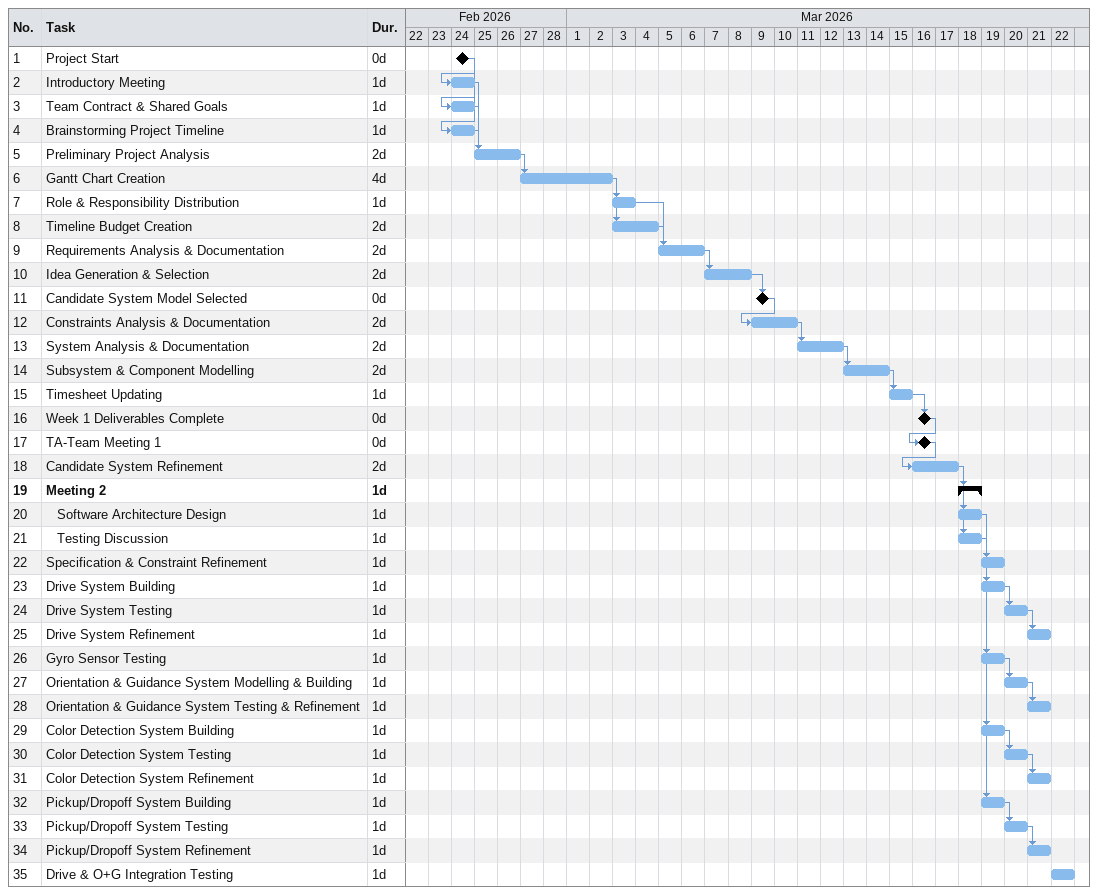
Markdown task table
| ID | Level | Task | Duration | Start | Finish | Predecessors |
|---|---|---|---|---|---|---|
| 1 | 1 | Project Start | 0d | 2026-02-24 | 2026-02-24 |  |
| 2 | 1 | Introductory Meeting | 1d | 2026-02-24 | 2026-02-24 | 1 |
| 3 | 1 | Team Contract & Shared Goals | 1d | 2026-02-24 | 2026-02-24 | 1 |
| 4 | 1 | Brainstorming Project Timeline | 1d | 2026-02-24 | 2026-02-24 | 1 |
| 5 | 1 | Preliminary Project Analysis | 2d | 2026-02-25 | 2026-02-26 | 2, 3, 4 |
| 6 | 1 | Gantt Chart Creation | 4d | 2026-02-27 | 2026-03-02 | 5 |
| 7 | 1 | Role & Responsibility Distribution | 1d | 2026-03-03 | 2026-03-03 | 6 |
| 8 | 1 | Timeline Budget Creation | 2d | 2026-03-03 | 2026-03-04 | 6 |
| 9 | 1 | Requirements Analysis & Documentation | 2d | 2026-03-05 | 2026-03-06 | 7, 8 |
| 10 | 1 | Idea Generation & Selection | 2d | 2026-03-07 | 2026-03-08 | 9 |
| 11 | 1 | Candidate System Model Selected | 0d | 2026-03-09 | 2026-03-09 | 10 |
| 12 | 1 | Constraints Analysis & Documentation | 2d | 2026-03-09 | 2026-03-10 | 11 |
| 13 | 1 | System Analysis & Documentation | 2d | 2026-03-11 | 2026-03-12 | 12 |
| 14 | 1 | Subsystem & Component Modelling | 2d | 2026-03-13 | 2026-03-14 | 13 |
| 15 | 1 | Timesheet Updating | 1d | 2026-03-15 | 2026-03-15 | 14 |
| 16 | 1 | Week 1 Deliverables Complete | 0d | 2026-03-16 | 2026-03-16 | 15 |
| 17 | 1 | TA-Team Meeting 1 | 0d | 2026-03-16 | 2026-03-16 | 16 |
| 18 | 1 | Candidate System Refinement | 2d | 2026-03-16 | 2026-03-17 | 17 |
| 19 | 1 | **Meeting 2** | 1d | 2026-03-18 | 2026-03-18 | 18 |
| 20 | 2 | Software Architecture Design | 1d | 2026-03-18 | 2026-03-18 | 18 |
| 21 | 2 | Testing Discussion | 1d | 2026-03-18 | 2026-03-18 | 18 |
| 22 | 1 | Specification & Constraint Refinement | 1d | 2026-03-19 | 2026-03-19 | 20, 21 |
| 23 | 1 | Drive System Building | 1d | 2026-03-19 | 2026-03-19 | 20, 21 |
| 24 | 1 | Drive System Testing | 1d | 2026-03-20 | 2026-03-20 | 23 |
| 25 | 1 | Drive System Refinement | 1d | 2026-03-21 | 2026-03-21 | 24 |
| 26 | 1 | Gyro Sensor Testing | 1d | 2026-03-19 | 2026-03-19 | 20, 21 |
| 27 | 1 | Orientation & Guidance System Modelling & Building | 1d | 2026-03-20 | 2026-03-20 | 26 |
| 28 | 1 | Orientation & Guidance System Testing & Refinement | 1d | 2026-03-21 | 2026-03-21 | 27 |
| 29 | 1 | Color Detection System Building | 1d | 2026-03-19 | 2026-03-19 | 20, 21 |
| 30 | 1 | Color Detection System Testing | 1d | 2026-03-20 | 2026-03-20 | 29 |
| 31 | 1 | Color Detection System Refinement | 1d | 2026-03-21 | 2026-03-21 | 30 |
| 32 | 1 | Pickup/Dropoff System Building | 1d | 2026-03-19 | 2026-03-19 | 20, 21 |
| 33 | 1 | Pickup/Dropoff System Testing | 1d | 2026-03-20 | 2026-03-20 | 32 |
| 34 | 1 | Pickup/Dropoff System Refinement | 1d | 2026-03-21 | 2026-03-21 | 33 |
| 35 | 1 | Drive & O+G Integration Testing | 1d | 2026-03-22 | 2026-03-22 |  |
